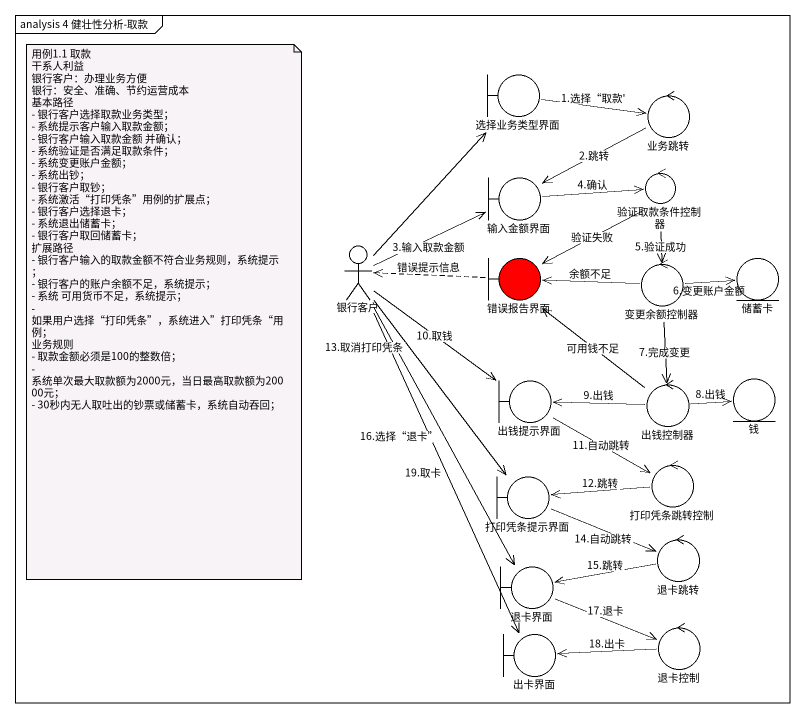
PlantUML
@startuml
mainframe analysis 4 健壮性分析-取款
boundary 选择业务类型界面
control 业务跳转
boundary 输入金额界面
control 验证取款条件控制器
actor 银行客户
boundary 错误报告界面 #FF0000
control 变更余额控制器
entity 储蓄卡
boundary 出钱提示界面
control 出钱控制器
entity 钱
boundary 打印凭条提示界面
control 打印凭条跳转控制
boundary 退卡界面
control 退卡跳转
boundary 出卡界面
control 退卡控制
选择业务类型界面 -right-> 业务跳转 : 1.选择“取款'
业务跳转 -left-> 输入金额界面 : 2.跳转
输入金额界面 -right-> 验证取款条件控制器 : 4.确认
验证取款条件控制器 --> 错误报告界面 : 验证失败
验证取款条件控制器 --> 变更余额控制器 : 5.验证成功
银行客户 -up-> 选择业务类型界面
银行客户 -right-> 输入金额界面 : 3.输入取款金额
银行客户 --> 出钱提示界面 : 10.取钱
银行客户 --> 打印凭条提示界面 : 13.取消打印凭条
银行客户 --> 退卡界面 : 16.选择“退卡”
银行客户 --> 出卡界面 : 19.取卡
错误报告界面 .left.> 银行客户 : 错误提示信息
变更余额控制器 -left-> 错误报告界面 : 余额不足
变更余额控制器 -right-> 储蓄卡 : 6.变更账户金额
变更余额控制器 --> 出钱控制器 : 7.完成变更
出钱提示界面 -right-> 打印凭条跳转控制 : 11.自动跳转
出钱控制器 -up-> 错误报告界面 : 可用钱不足
出钱控制器 -left-> 出钱提示界面 : 9.出钱
出钱控制器 -right-> 钱 : 8.出钱
打印凭条提示界面 -right-> 退卡跳转 : 14.自动跳转
打印凭条跳转控制 -left-> 打印凭条提示界面 : 12.跳转
退卡界面 -right-> 退卡控制 : 17.退卡
退卡跳转 -left-> 退卡界面 : 15.跳转
退卡控制 -left-> 出卡界面 : 18.出卡
note as N1
  用例1.1 取款
  干系人利益
  银行客户：办理业务方便
  银行：安全、准确、节约运营成本
  基本路径
  - 银行客户选择取款业务类型；
  - 系统提示客户输入取款金额；
  - 银行客户输入取款金额 并确认；
  - 系统验证是否满足取款条件；
  - 系统变更账户金额；
  - 系统出钞；
  - 银行客户取钞；
  - 系统激活“打印凭条”用例的扩展点；
  - 银行客户选择退卡；
  - 系统退出储蓄卡；
  - 银行客户取回储蓄卡；
  扩展路径
  - 银行客户输入的取款金额不符合业务规则，系统提示 ；
  - 银行客户的账户余额不足，系统提示；
  - 系统 可用货币不足，系统提示；
  - 如果用户选择“打印凭条”，系统进入”打印凭条“用例；
  业务规则
  - 取款金额必须是100的整数倍；
  - 系统单次最大取款额为2000元，当日最高取款额为20000元；
  - 30秒内无人取吐出的钞票或储蓄卡，系统自动吞回；
end note
@enduml
